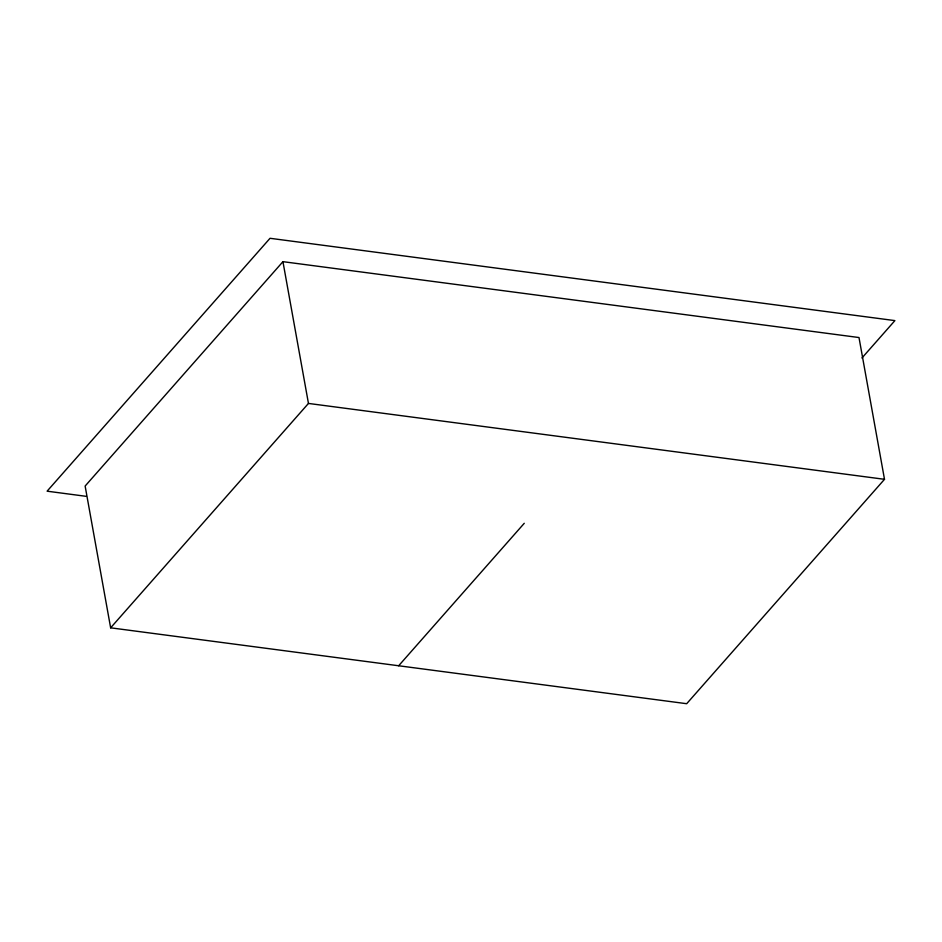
<?xml version="1.0" encoding="UTF-8"?>
<svg xmlns="http://www.w3.org/2000/svg" width="942" height="942" viewBox="0 0 942 942"><rect width="100%" height="100%" fill="white"/><g stroke="black" fill="none" stroke-linecap="round" stroke-linejoin="round"><path stroke-width="1.41" d="M282.941 261.664L85.133 486.048L110.638 627.819L686.683 703.709L884.503 479.313L858.998 337.542L282.941 261.664L308.458 403.435L110.638 627.819M398.666 665.758L524.258 523.293M861.942 357.995L894.9 320.61L270.036 238.291L47.1 491.182L86.428 496.363M308.458 403.435L884.503 479.313"/></g></svg>
